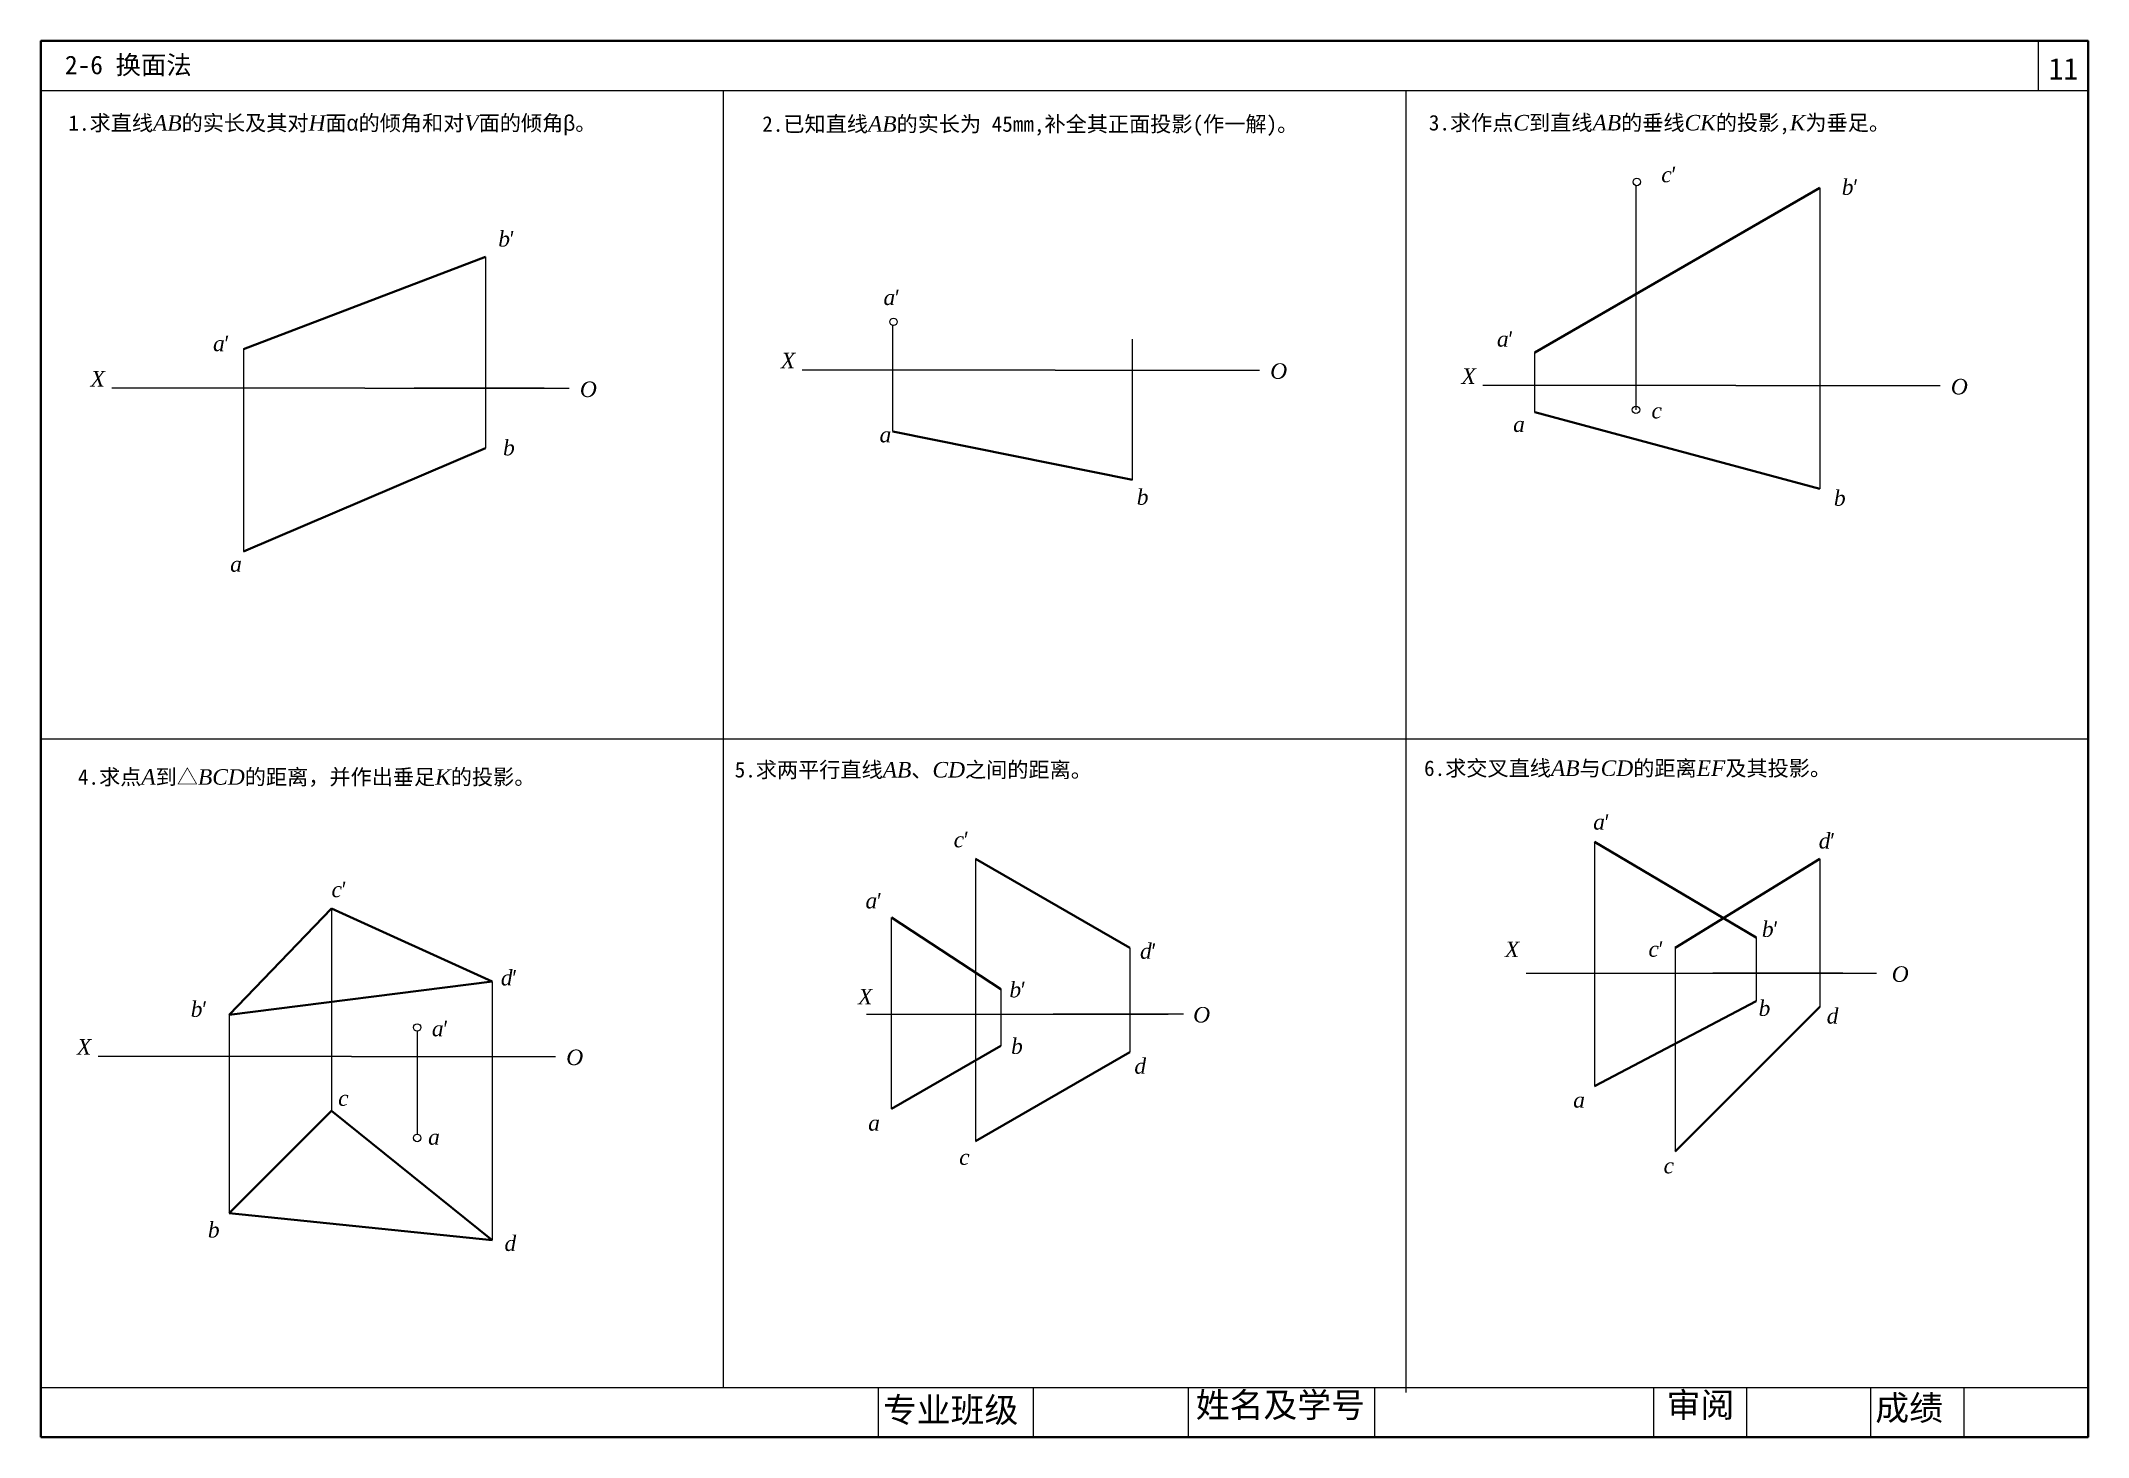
# Model space of a CAD drawing. Header units: millimetres. Extents: x 20 to 350, y 18 to 243.
import ezdxf

# ---------------------------------------------------------------- set-up
doc = ezdxf.new("R2010")
doc.units = ezdxf.units.MM
doc.layers.get('0').update_dxf_attribs({"lineweight": 40})
doc.layers.add('粗线', color=7, linetype='Continuous', lineweight=40)
doc.layers.add('细线', color=7, linetype='Continuous', lineweight=15)

msp = doc.modelspace()

# ---------------------------------------------------------------- linework, layer by layer
msp.add_lwpolyline([(19.89, 18.48), (349.89, 18.48), (349.89, 243.48), (19.89, 243.48)], close=True)
at = {"layer": '粗线'}
for p, q in [((260.7, 193.24), (306.67, 219.78)), ((52.52, 193.8), (91.54, 208.68)), ((260.7, 183.67), (306.67, 171.27)), ((157.19, 180.53), (195.85, 172.73)), ((91.54, 177.86), (52.52, 161.2)), ((270.32, 114.42), (296.37, 99.01)), ((170.55, 111.66), (195.41, 97.31)), ((283.34, 97.3), (306.65, 111.68)), ((66.73, 103.66), (50.24, 86.51)), ((92.65, 91.89), (66.73, 103.66)), ((157, 102.19), (174.62, 90.68)), ((50.24, 86.51), (92.65, 91.89)), ((270.32, 75.05), (296.37, 88.74)), ((306.65, 87.79), (283.34, 64.48)), ((174.62, 81.54), (157, 71.37)), ((195.41, 80.53), (170.55, 66.18)), ((66.73, 71.05), (50.24, 54.55)), ((92.65, 50.21), (66.73, 71.05)), ((50.24, 54.55), (92.65, 50.21))]:
    msp.add_line(p, q, dxfattribs=at)
at = {"layer": '细线'}
for p, q in [((341.89, 235.48), (341.89, 243.48)), ((19.89, 235.48), (349.89, 235.48)), ((129.89, 235.48), (129.89, 26.48)), ((239.89, 235.48), (239.89, 25.65)), ((260.7, 193.24), (306.67, 219.78)), ((277.01, 220.16), (277.01, 184.03)), ((306.67, 219.78), (306.67, 171.27)), ((91.54, 208.68), (91.54, 177.86)), ((157.19, 180.53), (157.19, 197.63)), ((157.19, 190.44), (157.19, 197.63)), ((195.85, 172.73), (195.85, 195.41)), ((52.52, 193.8), (52.52, 161.2)), ((260.7, 183.67), (260.7, 193.24)), ((183.41, 190.44), (142.58, 190.44)), ((183.41, 190.44), (216.34, 190.44)), ((72.12, 187.51), (31.3, 187.51)), ((72.12, 187.51), (105.05, 187.51)), ((101.03, 187.51), (80.03, 187.51)), ((293.13, 187.93), (252.3, 187.93)), ((293.13, 187.93), (326.06, 187.93)), ((306.67, 171.27), (260.7, 183.67)), ((19.89, 130.98), (349.89, 130.98)), ((270.32, 114.42), (270.32, 75.05)), ((170.55, 111.66), (170.55, 66.18)), ((306.65, 111.68), (306.65, 87.79)), ((66.73, 103.66), (66.73, 71.05)), ((157, 71.37), (157, 102.19)), ((296.37, 99.01), (296.37, 88.74)), ((195.41, 97.31), (195.41, 80.53)), ((283.34, 97.3), (283.34, 64.48)), ((259.31, 93.22), (315.78, 93.22)), ((310.38, 93.22), (289.38, 93.22)), ((92.65, 91.89), (92.65, 50.21)), ((174.62, 90.68), (174.62, 81.54)), ((50.24, 86.51), (50.24, 54.55)), ((152.96, 86.63), (201.6, 86.63)), ((204.07, 86.63), (183.07, 86.63)), ((80.53, 83.89), (80.53, 67.28)), ((69.93, 79.83), (29.1, 79.83)), ((69.93, 79.83), (102.86, 79.83)), ((19.89, 26.48), (349.89, 26.48)), ((154.89, 18.48), (154.89, 26.48)), ((179.89, 18.48), (179.89, 26.48)), ((204.89, 18.48), (204.89, 26.48)), ((234.89, 18.48), (234.89, 26.48)), ((279.89, 18.48), (279.89, 26.48)), ((294.89, 18.48), (294.89, 26.48)), ((314.89, 18.48), (314.89, 26.48)), ((329.89, 18.48), (329.89, 26.48))]:
    msp.add_line(p, q, dxfattribs=at)
at = {"layer": '细线', "lineweight": 5}
for p, q in [((19.89, 235.48), (129.89, 235.48)), ((129.89, 235.48), (239.89, 235.48))]:
    msp.add_line(p, q, dxfattribs=at)
at = {"layer": '细线'}
for centre in [(277.15, 220.75), (157.33, 198.21), (277.01, 184.03), (80.53, 84.49), (80.53, 66.68)]:
    msp.add_circle(centre, 0.6, dxfattribs=at)

# ---------------------------------------------------------------- texts
at = {"lineweight": 5, "char_height": 4, "attachment_point": 1}
for s, insert, width in [('{\\f仿宋_GB2312|b0|i0|c134|p49;专业班级}', (155.62, 24.85), 23.3701), ('{\\f仿宋_GB2312|b0|i0|c134|p49;姓名及学号}', (206.05, 25.65), 29.8443), ('{\\f仿宋_GB2312|b0|i0|c134|p49;审阅}', (281.95, 25.65), 13.7378), ('{\\f仿宋_GB2312|b0|i0|c134|p49;成绩}', (315.59, 25.18), 13.2641)]:
    msp.add_mtext(s, dxfattribs=dict(at, insert=insert, width=width))
at = {"layer": '细线', "lineweight": 5, "width": 110, "attachment_point": 1}
for s, insert, char_height in [('{\\fSimHei|b0|i0|c134|p2;2-6 换面法}', (23.76, 241.11), 3), ('{\\f宋体|b0|i0|c134|p2;1.求直线\\fTimes New Roman|b0|i1|c0|p18;AB\\f宋体|b0|i0|c134|p2;的实长及其对\\fTimes New Roman|b0|i1|c0|p18;H\\f宋体|b0|i0|c134|p2;面\\f幼圆|b0|i0|c134|p49;α\\f宋体|b0|i0|c134|p2;的倾角和对\\fTimes New Roman|b0|i1|c0|p18;V\\f宋体|b0|i0|c134|p2;面的倾角\\f幼圆|b0|i0|c134|p49;β\\f宋体|b0|i0|c134|p2;。}', (24.32, 231.51), 2.5), ('{\\f宋体|b0|i0|c134|p2;2.已知直线\\fTimes New Roman|b0|i1|c0|p18;AB\\f宋体|b0|i0|c134|p2;的实长为 45\\f宋体|b0|i0|c0|p2;mm\\f宋体|b0|i0|c134|p2;,补全其正面投影(作一解)。}', (136.16, 231.34), 2.5), ('{\\f宋体|b0|i0|c134|p2;3.求作点\\fTimes New Roman|b0|i1|c0|p18;C\\f宋体|b0|i0|c134|p2;到直线\\fTimes New Roman|b0|i1|c0|p18;AB\\f宋体|b0|i0|c134|p2;的垂线\\fTimes New Roman|b0|i1|c0|p18;CK\\f宋体|b0|i0|c134|p2;的投影,\\fTimes New Roman|b0|i1|c0|p18;K\\f宋体|b0|i0|c134|p2;为垂足。}', (243.62, 231.55), 2.5), ('{\\f宋体|b0|i0|c134|p2;4.求点\\fTimes New Roman|b0|i1|c0|p18;A\\f宋体|b0|i0|c134|p2;到△\\fTimes New Roman|b0|i1|c0|p18;BCD\\f宋体|b0|i0|c134|p2;的距离，并作出垂足\\fTimes New Roman|b0|i1|c0|p18;K\\f宋体|b0|i0|c134|p2;的投影。}', (25.85, 126.11), 2.5), ('{\\f宋体|b0|i0|c134|p2;5.求两平行直线\\fTimes New Roman|b0|i1|c0|p18;AB\\f宋体|b0|i0|c134|p2;、\\fTimes New Roman|b0|i1|c0|p18;CD\\f宋体|b0|i0|c134|p2;之间的距离。}', (131.72, 127.27), 2.5), ('{\\f宋体|b0|i0|c134|p2;6.求交叉直线\\fTimes New Roman|b0|i1|c0|p18;AB\\f宋体|b0|i0|c134|p2;与\\fTimes New Roman|b0|i1|c0|p18;CD\\f宋体|b0|i0|c134|p18;的距离\\fTimes New Roman|b0|i1|c0|p18;EF\\f宋体|b0|i0|c134|p18;及其投影\\f宋体|b0|i0|c134|p2;。}', (242.85, 127.52), 2.5)]:
    msp.add_mtext(s, dxfattribs=dict(at, insert=insert, char_height=char_height))
at = {"layer": '细线', "attachment_point": 1}
for s, insert, char_height, width in [('{\\fSimSun|b0|i0|c134|p2;11}', (343.53, 240.74), 3.5, 7.2634), ('{\\fTimes New Roman|b0|i1|c0|p18;c\\f幼圆|b0|i0|c134|p49;′}', (281.1, 223.2), 2.5, 13.9023), ('{\\fTimes New Roman|b0|i1|c0|p18;b\\f幼圆|b0|i0|c134|p49;′}', (310.19, 221.17), 2.5, 13.9023), ('{\\fTimes New Roman|b0|i1|c0|p18;b\\f幼圆|b0|i0|c134|p49;′}', (93.61, 212.84), 2.5, 13.9023), ('{\\fTimes New Roman|b0|i1|c0|p18;a\\f幼圆|b0|i0|c134|p49;′}', (155.71, 203.41), 2.5, 13.9023), ('{\\fTimes New Roman|b0|i1|c0|p18;a\\f幼圆|b0|i0|c134|p49;′}', (47.63, 195.98), 2.5, 13.9023), ('{\\fTimes New Roman|b0|i1|c0|p18;a\\f幼圆|b0|i0|c134|p49;′}', (254.6, 196.7), 2.5, 13.9023), ('{\\fTimes New Roman|b0|i1|c0|p18;X}', (139.17, 193.22), 2.5, 13.9023), ('{\\fTimes New Roman|b0|i1|c0|p18;O}', (218.05, 191.52), 2.5, 13.9023), ('{\\fTimes New Roman|b0|i1|c0|p18;X}', (27.89, 190.28), 2.5, 13.9023), ('{\\fTimes New Roman|b0|i1|c0|p18;O}', (106.77, 188.59), 2.5, 13.9023), ('{\\fTimes New Roman|b0|i1|c0|p18;X}', (248.89, 190.71), 2.5, 13.9023), ('{\\fTimes New Roman|b0|i1|c0|p18;O}', (327.77, 189.01), 2.5, 13.9023), ('{\\fTimes New Roman|b0|i1|c0|p18;a}', (257.21, 182.96), 2.5, 13.9023), ('{\\fTimes New Roman|b0|i1|c0|p18;c}', (279.52, 185.15), 2.5, 13.9023), ('{\\fTimes New Roman|b0|i1|c0|p18;b}', (94.38, 179.19), 2.5, 13.9023), ('{\\fTimes New Roman|b0|i1|c0|p18;a}', (155.08, 181.28), 2.5, 13.9023), ('{\\fTimes New Roman|b0|i1|c0|p18;b}', (196.54, 171.23), 2.5, 13.9023), ('{\\fTimes New Roman|b0|i1|c0|p18;b}', (308.92, 171.07), 2.5, 13.9023), ('{\\fTimes New Roman|b0|i1|c0|p18;a}', (50.39, 160.42), 2.5, 13.9023), ('{\\fTimes New Roman|b0|i1|c0|p18;a\\f幼圆|b0|i0|c134|p49;′}', (270.12, 118.86), 2.5, 13.9023), ('{\\fTimes New Roman|b0|i1|c0|p18;c\\f幼圆|b0|i0|c134|p49;′}', (167.03, 116.02), 2.5, 13.9023), ('{\\fTimes New Roman|b0|i1|c0|p18;d\\f幼圆|b0|i0|c134|p49;′}', (306.47, 115.82), 2.5, 13.9023), ('{\\fTimes New Roman|b0|i1|c0|p18;c\\f幼圆|b0|i0|c134|p49;′}', (66.74, 107.98), 2.5, 13.9023), ('{\\fTimes New Roman|b0|i1|c0|p18;a\\f幼圆|b0|i0|c134|p49;′}', (152.81, 106.17), 2.5, 13.9023), ('{\\fTimes New Roman|b0|i1|c0|p18;b\\f幼圆|b0|i0|c134|p49;′}', (297.31, 101.58), 2.5, 13.9023), ('{\\fTimes New Roman|b0|i1|c0|p18;d\\f幼圆|b0|i0|c134|p49;′}', (197.06, 98.05), 2.5, 13.9023), ('{\\fTimes New Roman|b0|i1|c0|p18;X}', (255.88, 98.32), 2.5, 13.9023), ('{\\fTimes New Roman|b0|i1|c0|p18;c\\f幼圆|b0|i0|c134|p49;′}', (279.03, 98.38), 2.5, 13.9023), ('{\\fTimes New Roman|b0|i1|c0|p18;d\\f幼圆|b0|i0|c134|p49;′}', (94.02, 93.75), 2.5, 13.9023), ('{\\fTimes New Roman|b0|i1|c0|p18;O}', (318.24, 94.34), 2.5, 13.9023), ('{\\fTimes New Roman|b0|i1|c0|p18;X}', (151.62, 90.71), 2.5, 13.9023), ('{\\fTimes New Roman|b0|i1|c0|p18;b\\f幼圆|b0|i0|c134|p49;′}', (176.01, 91.84), 2.5, 13.9023), ('{\\fTimes New Roman|b0|i1|c0|p18;b\\f幼圆|b0|i0|c134|p49;′}', (44.04, 88.69), 2.5, 13.9023), ('{\\fTimes New Roman|b0|i1|c0|p18;O}', (205.63, 87.78), 2.5, 13.9023), ('{\\fTimes New Roman|b0|i1|c0|p18;b}', (296.78, 88.85), 2.5, 13.9023), ('{\\fTimes New Roman|b0|i1|c0|p18;d}', (307.76, 87.6), 2.5, 13.9023), ('{\\fTimes New Roman|b0|i1|c0|p18;X}', (25.69, 82.61), 2.5, 13.9023), ('{\\fTimes New Roman|b0|i1|c0|p18;a\\f幼圆|b0|i0|c134|p49;′}', (82.91, 85.56), 2.5, 13.9023), ('{\\fTimes New Roman|b0|i1|c0|p18;b}', (176.28, 82.72), 2.5, 13.9023), ('{\\fTimes New Roman|b0|i1|c0|p18;O}', (104.57, 80.92), 2.5, 13.9023), ('{\\fTimes New Roman|b0|i1|c0|p18;d}', (196.15, 79.52), 2.5, 13.9023), ('{\\fTimes New Roman|b0|i1|c0|p18;c}', (67.81, 74.35), 2.5, 13.9023), ('{\\fTimes New Roman|b0|i1|c0|p18;a}', (266.9, 74.06), 2.5, 13.9023), ('{\\fTimes New Roman|b0|i1|c0|p18;a}', (153.24, 70.35), 2.5, 13.9023), ('{\\fTimes New Roman|b0|i1|c0|p18;a}', (82.3, 68.08), 2.5, 13.9023), ('{\\fTimes New Roman|b0|i1|c0|p18;c}', (167.92, 64.84), 2.5, 13.9023), ('{\\fTimes New Roman|b0|i1|c0|p18;c}', (281.47, 63.47), 2.5, 13.9023), ('{\\fTimes New Roman|b0|i1|c0|p18;b}', (46.8, 53.13), 2.5, 13.9023), ('{\\fTimes New Roman|b0|i1|c0|p18;d}', (94.61, 50.96), 2.5, 13.9023)]:
    msp.add_mtext(s, dxfattribs=dict(at, insert=insert, char_height=char_height, width=width))

doc.saveas('drawing.dxf')
